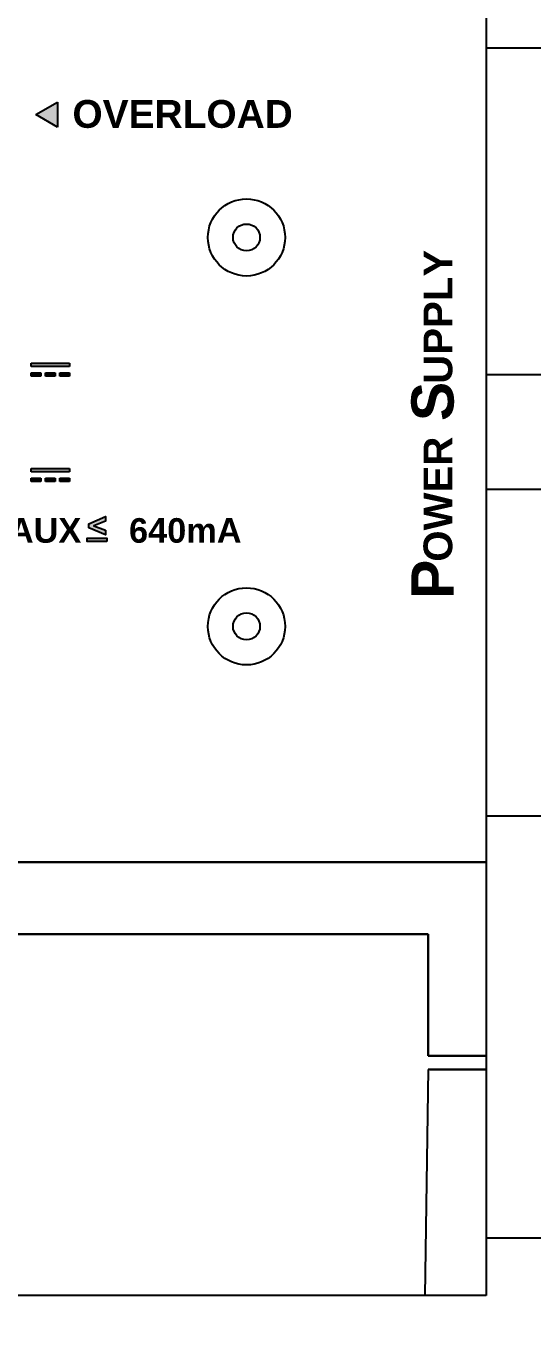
# Model space of a CAD drawing. Header units: millimetres. Extents: x -174 to 283928, y 1291 to 21053.
# Drawn here: x 9426.1 to 9452.5, y 20494.4 to 20562.3 of the extents above; entities that cross this region are included whole.
import ezdxf
from ezdxf.enums import TextEntityAlignment as Align

# ---------------------------------------------------------------- set-up
doc = ezdxf.new("R2010")
doc.units = ezdxf.units.MM
doc.layers.add('Enclosure', color=7, linetype='Continuous')
doc.layers.add('Serigraph', color=7, linetype='Continuous')
doc.styles.get("Standard").update_dxf_attribs({"font": 'arial.ttf'})

# ---------------------------------------------------------------- blocks, each defined once
blk = doc.blocks.new('*U215')
at = {"ltscale": 2}
blk.add_lwpolyline([(0, 20), (0, -20), (840, -20), (840, 20), (0, 20)], dxfattribs=at)
for points in [[(90.234, 3), (106.234, 3, -0.414214), (108.234, 1), (108.234, -1, -0.414214), (106.234, -3), (90.234, -3, -0.414214), (88.234, -1), (88.234, 1, -0.414214)], [(115.234, 3), (131.234, 3, -0.414214), (133.234, 1), (133.234, -1, -0.414214), (131.234, -3), (115.234, -3, -0.414214), (113.234, -1), (113.234, 1, -0.414214)]]:
    blk.add_lwpolyline(points, format="xyb", close=True, dxfattribs=at)
blk = doc.blocks.new('ZPS640HIC110_SERIGRAFIA')
at = {"layer": 'Serigraph'}
blk.add_hatch(color=256, dxfattribs=at).paths.add_polyline_path([(57.682, 15.883), (56.553, 16.535), (57.682, 17.187)])
h = blk.add_hatch(color=256, dxfattribs=at)
h.dxf.hatch_style = 2
h.paths.add_polyline_path([(58.302, 3.404), (56.303, 3.404), (56.303, 3.581), (58.302, 3.581)])
h = blk.add_hatch(color=256, dxfattribs=at)
h.dxf.hatch_style = 2
h.paths.add_polyline_path([(56.802, 2.904), (56.303, 2.904), (56.303, 3.081), (56.802, 3.081)])
h = blk.add_hatch(color=256, dxfattribs=at)
h.dxf.hatch_style = 2
h.paths.add_polyline_path([(57.552, 2.904), (57.052, 2.904), (57.052, 3.081), (57.552, 3.081)])
h = blk.add_hatch(color=256, dxfattribs=at)
h.dxf.hatch_style = 2
h.paths.add_polyline_path([(58.302, 2.904), (57.802, 2.904), (57.802, 3.081), (58.302, 3.081)])
h = blk.add_hatch(color=256, dxfattribs=at)
h.dxf.hatch_style = 2
h.paths.add_polyline_path([(58.302, -2.082), (56.303, -2.082), (56.303, -1.906), (58.302, -1.906)])
h = blk.add_hatch(color=256, dxfattribs=at)
h.dxf.hatch_style = 2
h.paths.add_polyline_path([(56.802, -2.582), (56.303, -2.582), (56.303, -2.406), (56.802, -2.406)])
h = blk.add_hatch(color=256, dxfattribs=at)
h.dxf.hatch_style = 2
h.paths.add_polyline_path([(57.552, -2.582), (57.052, -2.582), (57.052, -2.406), (57.552, -2.406)])
h = blk.add_hatch(color=256, dxfattribs=at)
h.dxf.hatch_style = 2
h.paths.add_polyline_path([(58.302, -2.582), (57.802, -2.582), (57.802, -2.406), (58.302, -2.406)])
h = blk.add_hatch(color=256, dxfattribs=at)
h.dxf.hatch_style = 2
h.paths.add_polyline_path([(60.168, -5.127), (60.168, -5.37), (59.301, -4.995), (59.301, -4.786), (60.168, -4.411), (60.168, -4.657), (59.564, -4.889)])
h = blk.add_hatch(color=256, dxfattribs=at)
h.dxf.hatch_style = 2
h.paths.add_polyline_path([(60.248, -5.714), (59.227, -5.714), (59.227, -5.537), (60.248, -5.537)])
for p, q in [((56.553, 16.535), (57.682, 17.187)), ((57.682, 17.187), (57.682, 15.883)), ((57.682, 15.883), (56.553, 16.535)), ((56.303, 3.404), (56.303, 3.581)), ((56.303, 3.581), (58.302, 3.581)), ((58.302, 3.404), (56.303, 3.404)), ((58.302, 3.581), (58.302, 3.404)), ((56.303, 2.904), (56.303, 3.081)), ((56.303, 3.081), (56.802, 3.081)), ((56.802, 2.904), (56.303, 2.904)), ((56.802, 3.081), (56.802, 2.904)), ((57.052, 2.904), (57.052, 3.081)), ((57.052, 3.081), (57.552, 3.081)), ((57.552, 2.904), (57.052, 2.904)), ((57.552, 3.081), (57.552, 2.904)), ((57.802, 2.904), (57.802, 3.081)), ((57.802, 3.081), (58.302, 3.081)), ((58.302, 2.904), (57.802, 2.904)), ((58.302, 3.081), (58.302, 2.904)), ((56.303, -2.082), (56.303, -1.906)), ((56.303, -1.906), (58.302, -1.906)), ((58.302, -1.906), (58.302, -2.082)), ((58.302, -2.082), (56.303, -2.082)), ((56.303, -2.582), (56.303, -2.406)), ((56.303, -2.406), (56.802, -2.406)), ((56.802, -2.582), (56.303, -2.582)), ((56.802, -2.406), (56.802, -2.582)), ((57.052, -2.582), (57.052, -2.406)), ((57.052, -2.406), (57.552, -2.406)), ((57.552, -2.582), (57.052, -2.582)), ((57.552, -2.406), (57.552, -2.582)), ((57.802, -2.582), (57.802, -2.406)), ((57.802, -2.406), (58.302, -2.406)), ((58.302, -2.582), (57.802, -2.582)), ((58.302, -2.406), (58.302, -2.582))]:
    blk.add_line(p, q, dxfattribs=at)
for points in [[(60.168, -5.127), (60.168, -5.37), (59.301, -4.995), (59.301, -4.786), (60.168, -4.411), (60.168, -4.657), (59.564, -4.889), (60.168, -5.127)], [(60.248, -5.714), (59.227, -5.714), (59.227, -5.537), (60.248, -5.537), (60.248, -5.714)]]:
    blk.add_lwpolyline(points, dxfattribs=at)
at = {"layer": 'Serigraph', "attachment_point": 1}
for s, width, insert, char_height in [('{\\fArial Rounded MT Bold|b0|i0|c0|p34;OVERLOAD}', 8.97902, (58.451, 17.296), 1.45), ('{\\fArial Rounded MT Bold|b0|i0|c0|p34;iBUS + iAUX     640mA}', 19.1362, (48.333, -4.494), 1.28)]:
    blk.add_mtext_dynamic_manual_height_columns(s, width=width, gutter_width=12.5, heights=[0], dxfattribs=dict(at, insert=insert, char_height=char_height))
at = {"layer": 'Serigraph', "attachment_point": 1, "rotation": 90}
for s, insert, char_height in [('{\\fArial Rounded MT Bold|b0|i0|c0|p34;UPPLY}', (76.736, 2.505), 1.5), ('{\\fArial Rounded MT Bold|b0|i0|c0|p34;S}', (76.104, 0.563), 2.2), ('{\\fArial Rounded MT Bold|b0|i0|c0|p34; OWER}', (76.736, -7.345), 1.5), ('{\\fArial Rounded MT Bold|b0|i0|c0|p34;P}', (76.104, -8.707), 2.2)]:
    blk.add_mtext_dynamic_manual_height_columns(s, width=19.11986, gutter_width=12.5, heights=[0], dxfattribs=dict(at, insert=insert, char_height=char_height))
blk = doc.blocks.new('ZPS640HIC110_ENVOLVENTE')
at = {"layer": 'Enclosure'}
for p, q in [((80, 45), (80, -45)), ((76.982, -33.222), (76.799, -45)), ((80, -33.222), (76.982, -33.222)), ((77.067, -33.222), (80, -33.222)), ((80, -45), (0, -45))]:
    blk.add_line(p, q, dxfattribs=at)
for centre, radius in [((67.518, 10.134), 2.01), ((67.518, 10.134), 0.701), ((67.518, -10.134), 2.01), ((67.518, -10.134), 0.701)]:
    blk.add_circle(centre, radius, dxfattribs=at)
for points in [[(80, -22.429), (80, -22.429), (0, -22.429), (0, -22.429)], [(0, -22.429), (0, -22.429), (80, -22.429), (80, -22.429)], [(76.979, -26.172), (76.979, -26.172), (50.232, -26.172), (50.232, -26.172)], [(50.232, -26.172), (50.232, -26.172), (76.979, -26.172), (76.979, -26.172)], [(76.986, -32.515), (76.986, -32.515), (76.986, -26.177), (76.986, -26.177)], [(76.986, -26.177), (76.986, -26.177), (76.986, -32.515), (76.986, -32.515)], [(76.986, -32.515), (76.986, -32.515), (80, -32.515), (80, -32.515)], [(80, -32.515), (80, -32.515), (76.986, -32.515), (76.986, -32.515)]]:
    blk.add_open_spline(points, degree=3, dxfattribs=at)
blk = doc.blocks.new('ZPS640HIC110_ATT_DEF')
blk.add_wipeout([(0, 45), (80, 45), (80, -45), (0, -45)])
at = {"layer": 'Enclosure'}
blk.add_blockref('ZPS640HIC110_ENVOLVENTE', (0, 0), dxfattribs=at)
at = {"layer": 'Serigraph'}
blk.add_blockref('ZPS640HIC110_SERIGRAFIA', (0, 0), dxfattribs=at)
at = {"color": 3, "flags": 2}
blk.add_attdef('REFERENCE', text='', height=2.5, dxfattribs=at).set_placement((40.498, 27.418), align=Align.CENTER)

msp = doc.modelspace()

# ---------------------------------------------------------------- linework, layer by layer
at = {"layer": 'Defpoints', "color": 6}
msp.add_lwpolyline([(10161.853, 20469.172), (9321.826, 20469.172), (9321.826, 20499.172), (10161.853, 20499.172)], close=True, dxfattribs=at)

# ---------------------------------------------------------------- block references
at = {"color": 1}
msp.add_blockref('*U215', (9321.853, 20541.172), dxfattribs=at)

# ---------------------------------------------------------------- next in the draw order: block references
msp.add_blockref('ZPS640HIC110_ATT_DEF', (9370.087, 20541.172))

doc.saveas('drawing.dxf')
